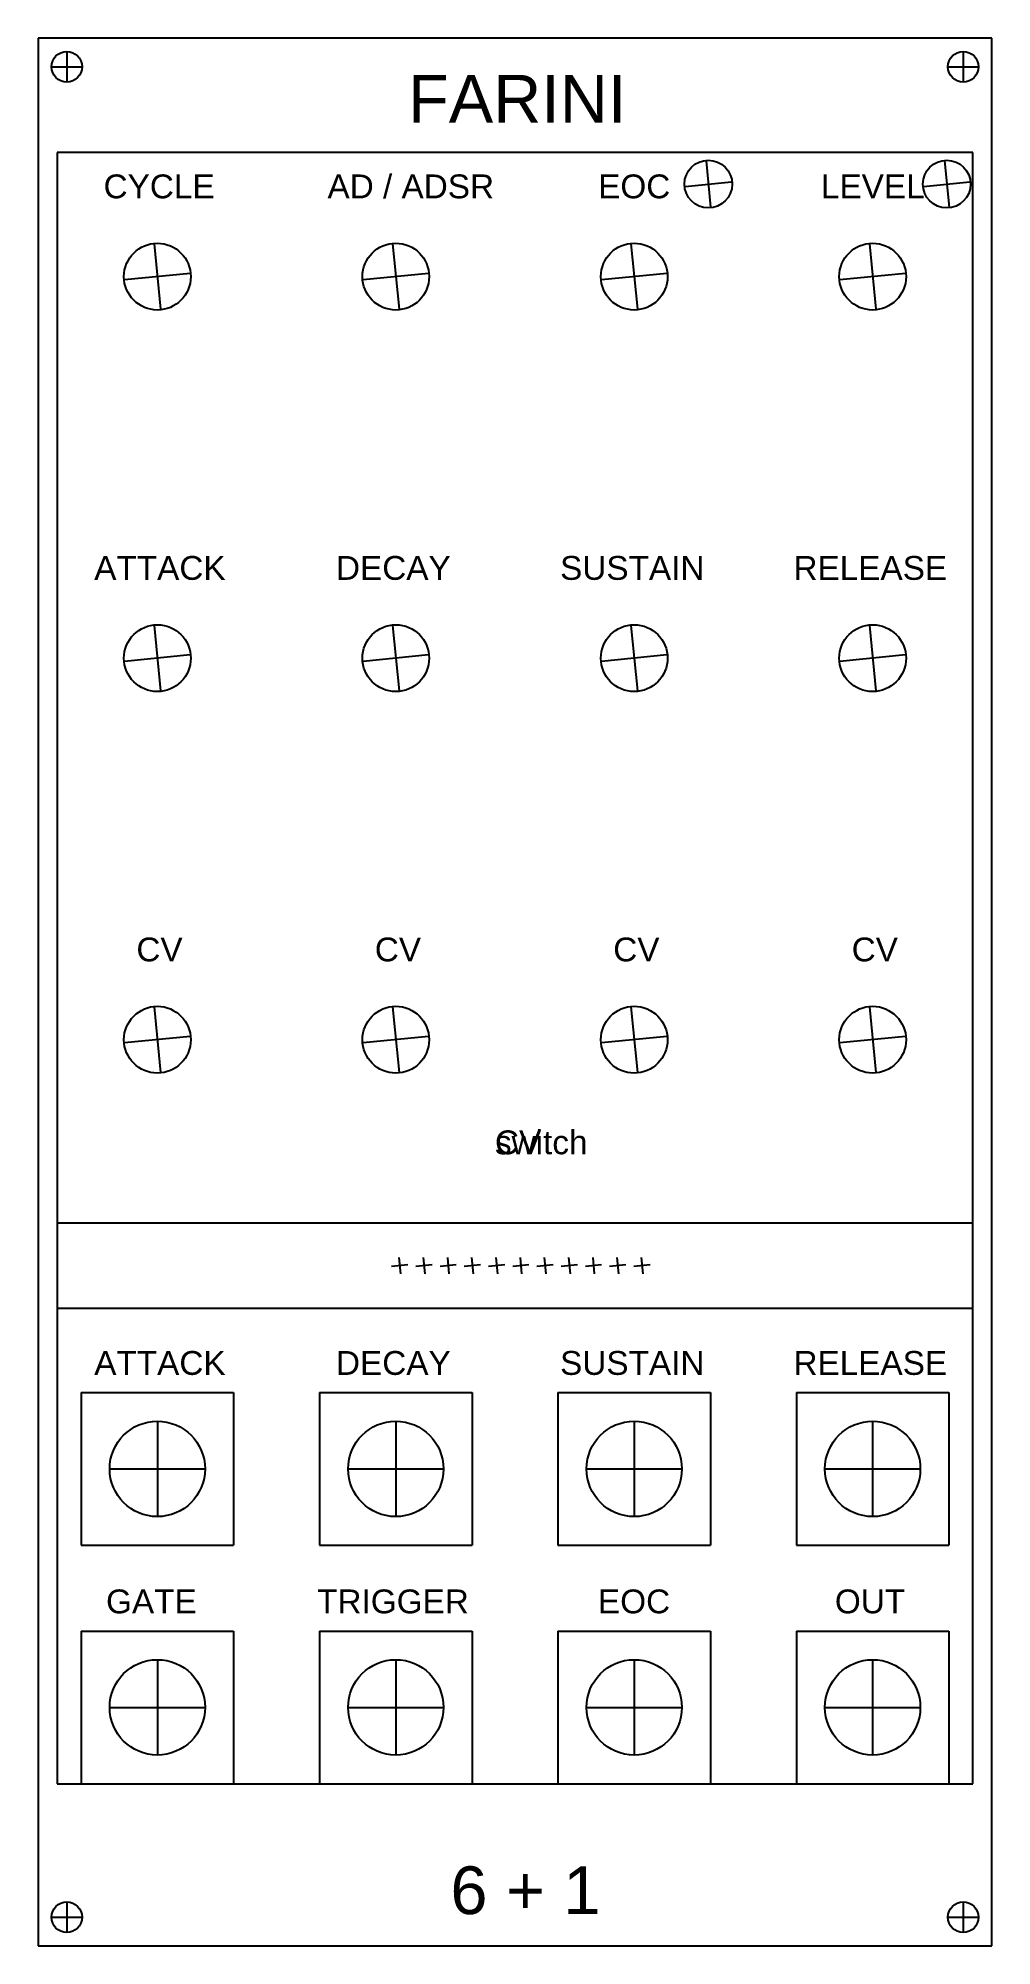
# Model space of a CAD drawing. Header units: millimetres. Extents: x 0 to 100, y -200 to 0.
import ezdxf

# ---------------------------------------------------------------- set-up
doc = ezdxf.new("R2010")
doc.units = ezdxf.units.MM
doc.styles.get("Standard").update_dxf_attribs({"font": 'arial.ttf'})

msp = doc.modelspace()

# ---------------------------------------------------------------- linework, layer by layer
for p, q in [((100, 0), (0, 0)), ((0, 0), (0, -200)), ((100, -200), (100, 0)), ((3, -1.4), (3, -4.6)), ((97, -1.4), (97, -4.6)), ((1.4, -3), (4.6, -3)), ((95.4, -3), (98.6, -3)), ((98, -12), (2, -12)), ((2, -12), (2, -183)), ((98, -183), (98, -12)), ((70.03, -12.87), (70.51, -17.72)), ((95.03, -12.87), (95.51, -17.72)), ((67.83, -15.54), (72.7, -15.07)), ((92.83, -15.54), (97.7, -15.07)), ((12.16, -21.57), (12.84, -28.43)), ((37.16, -21.57), (37.84, -28.43)), ((62.16, -21.57), (62.84, -28.43)), ((87.16, -21.57), (87.84, -28.43)), ((15.93, -24.66), (9.07, -25.34)), ((40.93, -24.66), (34.07, -25.34)), ((65.93, -24.66), (59.07, -25.34)), ((90.93, -24.66), (84.07, -25.34)), ((12.16, -61.57), (12.84, -68.43)), ((37.16, -61.57), (37.84, -68.43)), ((62.16, -61.57), (62.84, -68.43)), ((87.16, -61.57), (87.84, -68.43)), ((15.93, -64.66), (9.07, -65.34)), ((40.93, -64.66), (34.07, -65.34)), ((65.93, -64.66), (59.07, -65.34)), ((90.93, -64.66), (84.07, -65.34)), ((12.16, -101.57), (12.84, -108.43)), ((37.16, -101.57), (37.84, -108.43)), ((62.16, -101.57), (62.84, -108.43)), ((87.16, -101.57), (87.84, -108.43)), ((15.93, -104.66), (9.07, -105.34)), ((40.93, -104.66), (34.07, -105.34)), ((65.93, -104.66), (59.07, -105.34)), ((90.93, -104.66), (84.07, -105.34)), ((2, -117.01), (2, -183)), ((2, -124.21), (98, -124.21)), ((37.83, -127.84), (37.99, -129.54)), ((40.37, -127.84), (40.53, -129.54)), ((42.91, -127.84), (43.07, -129.54)), ((45.45, -127.84), (45.61, -129.54)), ((47.99, -127.84), (48.15, -129.54)), ((50.53, -127.84), (50.69, -129.54)), ((53.07, -127.84), (53.23, -129.54)), ((55.61, -127.84), (55.77, -129.54)), ((58.15, -127.84), (58.31, -129.54)), ((60.69, -127.84), (60.85, -129.54)), ((63.23, -127.84), (63.39, -129.54)), ((38.76, -128.6), (37.06, -128.77)), ((41.3, -128.6), (39.6, -128.77)), ((43.84, -128.6), (42.14, -128.77)), ((46.38, -128.6), (44.68, -128.77)), ((48.92, -128.6), (47.22, -128.77)), ((51.46, -128.6), (49.76, -128.77)), ((54, -128.6), (52.3, -128.77)), ((56.54, -128.6), (54.84, -128.77)), ((59.08, -128.6), (57.38, -128.77)), ((61.62, -128.6), (59.92, -128.77)), ((64.16, -128.6), (62.46, -128.77)), ((2, -133.16), (98, -133.16)), ((4.5, -142), (4.5, -158)), ((4.5, -142), (20.5, -142)), ((20.5, -142), (20.5, -158)), ((29.5, -142), (29.5, -158)), ((29.5, -142), (45.5, -142)), ((45.5, -142), (45.5, -158)), ((54.5, -142), (54.5, -158)), ((54.5, -142), (70.5, -142)), ((70.5, -142), (70.5, -158)), ((79.5, -142), (79.5, -158)), ((79.5, -142), (95.5, -142)), ((95.5, -142), (95.5, -158)), ((12.5, -145), (12.5, -155)), ((37.5, -145), (37.5, -155)), ((62.5, -145), (62.5, -155)), ((87.5, -145), (87.5, -155)), ((7.5, -150), (17.5, -150)), ((32.5, -150), (42.5, -150)), ((57.5, -150), (67.5, -150)), ((82.5, -150), (92.5, -150)), ((4.5, -158), (20.5, -158)), ((29.5, -158), (45.5, -158)), ((54.5, -158), (70.5, -158)), ((79.5, -158), (95.5, -158)), ((4.5, -167), (4.5, -183)), ((4.5, -167), (20.5, -167)), ((20.5, -167), (20.5, -183)), ((29.5, -167), (29.5, -183)), ((29.5, -167), (45.5, -167)), ((45.5, -167), (45.5, -183)), ((54.5, -167), (54.5, -183)), ((54.5, -167), (70.5, -167)), ((70.5, -167), (70.5, -183)), ((79.5, -167), (79.5, -183)), ((79.5, -167), (95.5, -167)), ((95.5, -167), (95.5, -183)), ((12.5, -170), (12.5, -180)), ((37.5, -170), (37.5, -180)), ((62.5, -170), (62.5, -180)), ((87.5, -170), (87.5, -180)), ((7.5, -175), (17.5, -175)), ((32.5, -175), (42.5, -175)), ((57.5, -175), (67.5, -175)), ((82.5, -175), (92.5, -175)), ((2, -183), (98, -183)), ((2, -183), (97.33, -183)), ((4.5, -183), (20.5, -183)), ((29.5, -183), (45.5, -183)), ((54.5, -183), (70.5, -183)), ((79.5, -183), (95.5, -183)), ((3, -195.4), (3, -198.6)), ((97, -195.4), (97, -198.6)), ((1.4, -197), (4.6, -197)), ((95.4, -197), (98.6, -197)), ((0, -200), (100, -200))]:
    msp.add_line(p, q)
for centre, radius in [((3, -3), 1.6), ((97, -3), 1.6), ((70.27, -15.3), 2.5), ((95.27, -15.3), 2.5), ((12.5, -25), 3.5), ((37.5, -25), 3.5), ((62.5, -25), 3.5), ((87.5, -25), 3.5), ((12.5, -65), 3.5), ((37.5, -65), 3.5), ((62.5, -65), 3.5), ((87.5, -65), 3.5), ((12.5, -105), 3.5), ((37.5, -105), 3.5), ((62.5, -105), 3.5), ((87.5, -105), 3.5), ((12.5, -150), 5), ((37.5, -150), 5), ((62.5, -150), 5), ((87.5, -150), 5), ((12.5, -175), 5), ((37.5, -175), 5), ((62.5, -175), 5), ((87.5, -175), 5), ((3, -197), 1.6), ((97, -197), 1.6)]:
    msp.add_circle(centre, radius)

# ---------------------------------------------------------------- texts
for s, height, p in [('FARINI', 5, (38.79, -8.86)), ('CYCLE', 2.5, (6.86, -16.79)), ('AD / ADSR', 2.5, (30.34, -16.79)), ('EOC ', 2.5, (58.72, -16.79)), ('LEVEL', 2.5, (82.08, -16.79)), ('ATTACK', 2.5, (5.88, -56.79)), ('DECAY', 2.5, (31.23, -56.79)), ('SUSTAIN', 2.5, (54.73, -56.79)), ('RELEASE', 2.5, (79.2, -56.79)), ('CV', 2.5, (10.3, -96.79)), ('CV', 2.5, (35.3, -96.79)), ('CV', 2.5, (60.3, -96.79)), ('CV', 2.5, (85.3, -96.79)), ('switch', 2.5, (47.9, -117.01)), ('CV', 2.5, (47.9, -117.01)), ('ATTACK', 2.5, (5.88, -140.14)), ('DECAY', 2.5, (31.23, -140.14)), ('SUSTAIN', 2.5, (54.73, -140.14)), ('RELEASE', 2.5, (79.2, -140.14)), ('GATE', 2.5, (7.12, -165.14)), ('TRIGGER', 2.5, (29.25, -165.14)), ('EOC', 2.5, (58.7, -165.14)), ('OUT', 2.5, (83.54, -165.14)), ('6 + 1', 5, (43.23, -196.67))]:
    msp.add_text(s, height=height).set_placement(p)

doc.saveas('drawing.dxf')
